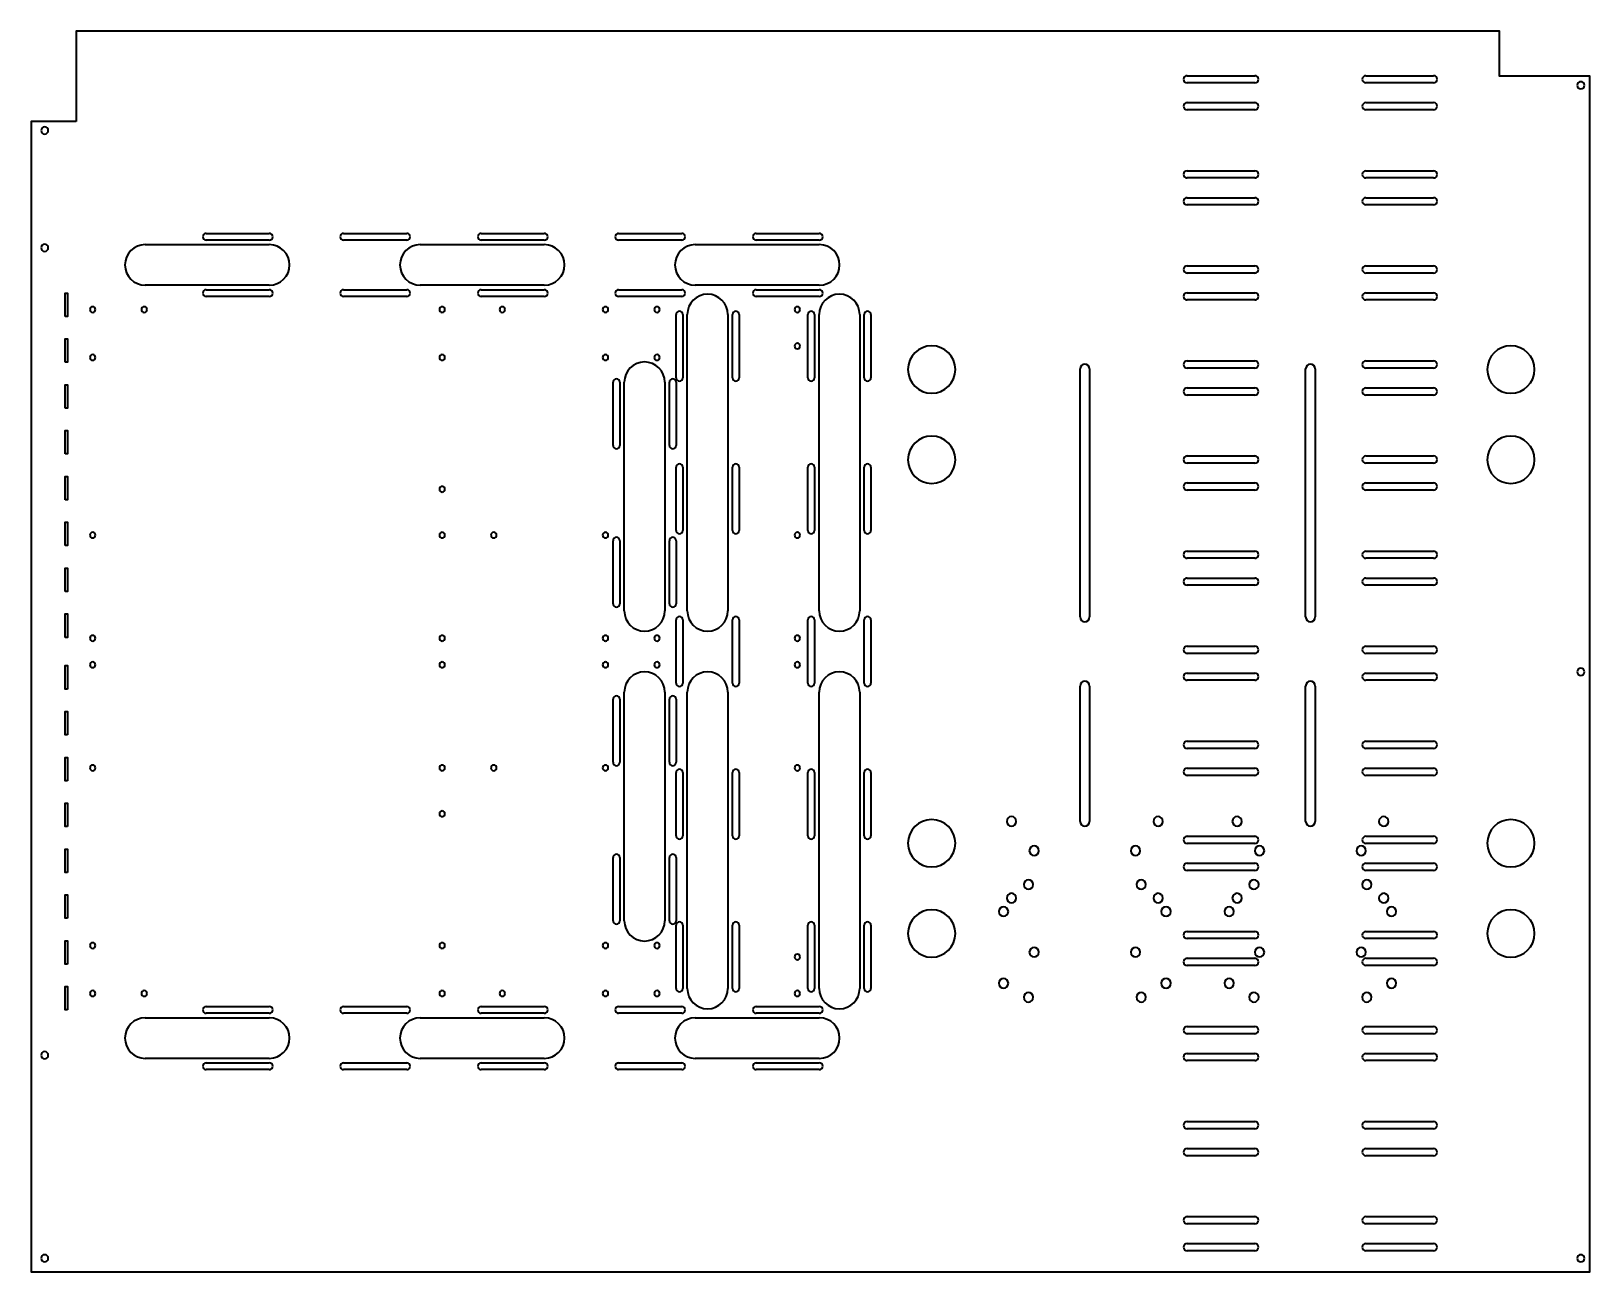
# Model space of a CAD drawing. Extents: x 0 to 691, y 0 to 550.
import ezdxf

# ---------------------------------------------------------------- set-up
doc = ezdxf.new("R2010")
doc.units = 0
doc.layers.add('s005-#def-solid-edge', color=7, linetype='CONTINUOUS')

msp = doc.modelspace()

# ---------------------------------------------------------------- linework, layer by layer
at = {"layer": 's005-#def-solid-edge', "color": 7, "linetype": 'CONTINUOUS', "lineweight": 40, "true_color": 0x000000}
for p, q in [((512.49, 530.27), (542.49, 530.27)), ((542.49, 527.07), (512.49, 527.07)), ((591.74, 530.27), (621.74, 530.27)), ((621.74, 527.07), (591.74, 527.07)), ((512.49, 518.33), (542.49, 518.33)), ((591.74, 518.33), (621.74, 518.33)), ((542.49, 515.13), (512.49, 515.13)), ((621.74, 515.13), (591.74, 515.13)), ((512.49, 488.12), (542.49, 488.12)), ((542.49, 484.92), (512.49, 484.92)), ((591.74, 488.12), (621.74, 488.12)), ((621.74, 484.92), (591.74, 484.92)), ((512.49, 476.18), (542.49, 476.18)), ((542.49, 472.98), (512.49, 472.98)), ((591.74, 476.18), (621.74, 476.18)), ((621.74, 472.98), (591.74, 472.98)), ((77.57, 460.37), (105.57, 460.37)), ((105.57, 457.37), (77.57, 457.37)), ((138.53, 460.37), (166.53, 460.37)), ((166.53, 457.37), (138.53, 457.37)), ((199.49, 460.37), (227.49, 460.37)), ((227.49, 457.37), (199.49, 457.37)), ((260.45, 460.37), (288.45, 460.37)), ((288.45, 457.37), (260.45, 457.37)), ((321.41, 460.37), (349.41, 460.37)), ((349.41, 457.37), (321.41, 457.37)), ((50.57, 455.37), (105.57, 455.37)), ((172.49, 455.37), (227.49, 455.37)), ((294.41, 455.37), (349.41, 455.37)), ((512.49, 445.97), (542.49, 445.97)), ((542.49, 442.77), (512.49, 442.77)), ((591.74, 445.97), (621.74, 445.97)), ((621.74, 442.77), (591.74, 442.77)), ((105.57, 437.37), (50.57, 437.37)), ((77.57, 435.38), (105.57, 435.38)), ((138.53, 435.38), (166.53, 435.38)), ((227.49, 437.37), (172.49, 437.37)), ((199.49, 435.38), (227.49, 435.38)), ((260.45, 435.38), (288.45, 435.38)), ((349.41, 437.37), (294.41, 437.37)), ((321.41, 435.38), (349.41, 435.38)), ((105.57, 432.38), (77.57, 432.38)), ((166.53, 432.38), (138.53, 432.38)), ((227.49, 432.38), (199.49, 432.38)), ((288.45, 432.38), (260.45, 432.38)), ((349.41, 432.38), (321.41, 432.38)), ((512.49, 434.03), (542.49, 434.03)), ((542.49, 430.83), (512.49, 430.83)), ((591.74, 434.03), (621.74, 434.03)), ((621.74, 430.83), (591.74, 430.83)), ((285.89, 396.38), (285.89, 424.38)), ((288.89, 424.38), (288.89, 396.38)), ((290.88, 293), (290.88, 424.38)), ((308.88, 424.38), (308.88, 293)), ((310.88, 396.38), (310.88, 424.38)), ((313.88, 424.38), (313.88, 396.38)), ((344.31, 396.38), (344.31, 424.38)), ((347.31, 424.38), (347.31, 396.38)), ((349.3, 293), (349.3, 424.38)), ((367.3, 424.38), (367.3, 293)), ((369.3, 396.38), (369.3, 424.38)), ((372.3, 424.38), (372.3, 396.38)), ((512.49, 403.82), (542.49, 403.82)), ((591.74, 403.82), (621.74, 403.82)), ((257.95, 366.35), (257.95, 394.35)), ((260.95, 394.35), (260.95, 366.35)), ((262.94, 293), (262.94, 394.35)), ((280.94, 394.35), (280.94, 293)), ((282.94, 366.35), (282.94, 394.35)), ((285.94, 394.35), (285.94, 366.35)), ((465.01, 290.3), (465.01, 400.3)), ((469.21, 400.3), (469.21, 290.3)), ((542.49, 400.62), (512.49, 400.62)), ((565.01, 290.3), (565.01, 400.3)), ((569.21, 400.3), (569.21, 290.3)), ((621.74, 400.62), (591.74, 400.62)), ((512.49, 391.88), (542.49, 391.88)), ((542.49, 388.68), (512.49, 388.68)), ((591.74, 391.88), (621.74, 391.88)), ((621.74, 388.68), (591.74, 388.68)), ((512.49, 361.67), (542.49, 361.67)), ((591.74, 361.67), (621.74, 361.67)), ((285.89, 328.69), (285.89, 356.69)), ((288.89, 356.69), (288.89, 328.69)), ((310.88, 328.69), (310.88, 356.69)), ((313.88, 356.69), (313.88, 328.69)), ((344.31, 328.69), (344.31, 356.69)), ((347.31, 356.69), (347.31, 328.69)), ((369.3, 328.69), (369.3, 356.69)), ((372.3, 356.69), (372.3, 328.69)), ((542.49, 358.47), (512.49, 358.47)), ((621.74, 358.47), (591.74, 358.47)), ((512.49, 349.73), (542.49, 349.73)), ((542.49, 346.53), (512.49, 346.53)), ((591.74, 349.73), (621.74, 349.73)), ((621.74, 346.53), (591.74, 346.53)), ((257.95, 296.12), (257.95, 324.12)), ((260.95, 324.12), (260.95, 296.12)), ((282.94, 296.12), (282.94, 324.12)), ((285.94, 324.12), (285.94, 296.12)), ((512.49, 319.52), (542.49, 319.52)), ((591.74, 319.52), (621.74, 319.52)), ((542.49, 316.32), (512.49, 316.32)), ((621.74, 316.32), (591.74, 316.32)), ((512.49, 307.58), (542.49, 307.58)), ((542.49, 304.38), (512.49, 304.38)), ((591.74, 307.58), (621.74, 307.58)), ((621.74, 304.38), (591.74, 304.38)), ((285.89, 261), (285.89, 289)), ((288.89, 289), (288.89, 261)), ((310.88, 261), (310.88, 289)), ((313.88, 289), (313.88, 261)), ((344.31, 261), (344.31, 289)), ((347.31, 289), (347.31, 261)), ((369.3, 261), (369.3, 289)), ((372.3, 289), (372.3, 261)), ((512.49, 277.37), (542.49, 277.37)), ((591.74, 277.37), (621.74, 277.37)), ((542.49, 274.17), (512.49, 274.17)), ((621.74, 274.17), (591.74, 274.17)), ((512.49, 265.43), (542.49, 265.43)), ((591.74, 265.43), (621.74, 265.43)), ((262.94, 155.65), (262.94, 257)), ((280.94, 257), (280.94, 155.65)), ((290.88, 125.62), (290.88, 257)), ((308.88, 257), (308.88, 125.62)), ((349.3, 125.62), (349.3, 257)), ((367.3, 257), (367.3, 125.62)), ((465.01, 199.7), (465.01, 259.7)), ((469.21, 259.7), (469.21, 199.7)), ((542.49, 262.23), (512.49, 262.23)), ((565.01, 199.7), (565.01, 259.7)), ((569.21, 259.7), (569.21, 199.7)), ((621.74, 262.23), (591.74, 262.23)), ((257.95, 225.88), (257.95, 253.88)), ((260.95, 253.88), (260.95, 225.88)), ((282.94, 225.88), (282.94, 253.88)), ((285.94, 253.88), (285.94, 225.88)), ((512.49, 235.22), (542.49, 235.22)), ((591.74, 235.22), (621.74, 235.22)), ((542.49, 232.02), (512.49, 232.02)), ((621.74, 232.02), (591.74, 232.02)), ((285.89, 193.31), (285.89, 221.31)), ((288.89, 221.31), (288.89, 193.31)), ((310.88, 193.31), (310.88, 221.31)), ((313.88, 221.31), (313.88, 193.31)), ((344.31, 193.31), (344.31, 221.31)), ((347.31, 221.31), (347.31, 193.31)), ((369.3, 193.31), (369.3, 221.31)), ((372.3, 221.31), (372.3, 193.31)), ((512.49, 223.28), (542.49, 223.28)), ((591.74, 223.28), (621.74, 223.28)), ((542.49, 220.08), (512.49, 220.08)), ((621.74, 220.08), (591.74, 220.08)), ((512.49, 193.07), (542.49, 193.07)), ((542.49, 189.87), (512.49, 189.87)), ((591.74, 193.07), (621.74, 193.07)), ((621.74, 189.87), (591.74, 189.87)), ((257.95, 155.65), (257.95, 183.65)), ((260.95, 183.65), (260.95, 155.65)), ((282.94, 155.65), (282.94, 183.65)), ((285.94, 183.65), (285.94, 155.65)), ((512.49, 181.13), (542.49, 181.13)), ((591.74, 181.13), (621.74, 181.13)), ((542.49, 177.93), (512.49, 177.93)), ((621.74, 177.93), (591.74, 177.93)), ((285.89, 125.62), (285.89, 153.62)), ((288.89, 153.62), (288.89, 125.62)), ((310.88, 125.62), (310.88, 153.62)), ((313.88, 153.62), (313.88, 125.62)), ((344.31, 125.62), (344.31, 153.62)), ((347.31, 153.62), (347.31, 125.62)), ((369.3, 125.62), (369.3, 153.62)), ((372.3, 153.62), (372.3, 125.62)), ((512.49, 150.92), (542.49, 150.92)), ((542.49, 147.72), (512.49, 147.72)), ((591.74, 150.92), (621.74, 150.92)), ((621.74, 147.72), (591.74, 147.72)), ((512.49, 138.98), (542.49, 138.98)), ((591.74, 138.98), (621.74, 138.98)), ((542.49, 135.78), (512.49, 135.78)), ((621.74, 135.78), (591.74, 135.78)), ((77.57, 117.62), (105.57, 117.62)), ((138.53, 117.62), (166.53, 117.62)), ((199.49, 117.62), (227.49, 117.62)), ((260.45, 117.62), (288.45, 117.62)), ((321.41, 117.62), (349.41, 117.62)), ((50.57, 112.63), (105.57, 112.63)), ((105.57, 114.62), (77.57, 114.62)), ((166.53, 114.62), (138.53, 114.62)), ((172.49, 112.63), (227.49, 112.63)), ((227.49, 114.62), (199.49, 114.62)), ((288.45, 114.62), (260.45, 114.62)), ((294.41, 112.63), (349.41, 112.63)), ((349.41, 114.62), (321.41, 114.62)), ((512.49, 108.77), (542.49, 108.77)), ((542.49, 105.57), (512.49, 105.57)), ((591.74, 108.77), (621.74, 108.77)), ((621.74, 105.57), (591.74, 105.57)), ((512.49, 96.83), (542.49, 96.83)), ((591.74, 96.83), (621.74, 96.83)), ((105.57, 94.63), (50.57, 94.63)), ((77.57, 92.63), (105.57, 92.63)), ((138.53, 92.63), (166.53, 92.63)), ((227.49, 94.63), (172.49, 94.63)), ((199.49, 92.63), (227.49, 92.63)), ((260.45, 92.63), (288.45, 92.63)), ((349.41, 94.63), (294.41, 94.63)), ((321.41, 92.63), (349.41, 92.63)), ((542.49, 93.63), (512.49, 93.63)), ((621.74, 93.63), (591.74, 93.63)), ((105.57, 89.63), (77.57, 89.63)), ((166.53, 89.63), (138.53, 89.63)), ((227.49, 89.63), (199.49, 89.63)), ((288.45, 89.63), (260.45, 89.63)), ((349.41, 89.63), (321.41, 89.63)), ((512.49, 66.62), (542.49, 66.62)), ((542.49, 63.42), (512.49, 63.42)), ((591.74, 66.62), (621.74, 66.62)), ((621.74, 63.42), (591.74, 63.42)), ((512.49, 54.68), (542.49, 54.68)), ((542.49, 51.48), (512.49, 51.48)), ((591.74, 54.68), (621.74, 54.68)), ((621.74, 51.48), (591.74, 51.48)), ((512.49, 24.47), (542.49, 24.47)), ((542.49, 21.27), (512.49, 21.27)), ((591.74, 24.47), (621.74, 24.47)), ((621.74, 21.27), (591.74, 21.27)), ((512.49, 12.53), (542.49, 12.53)), ((542.49, 9.33), (512.49, 9.33)), ((591.74, 12.53), (621.74, 12.53)), ((621.74, 9.33), (591.74, 9.33))]:
    msp.add_line(p, q, dxfattribs=at)
for points in [[(20, 510), (0, 510), (0, 0), (691, 0), (691, 530), (651, 530), (651, 550), (20, 550), (20, 510)], [(15.05, 423.52), (15.05, 433.9), (16.12, 433.9), (16.12, 423.52), (15.05, 423.52)], [(15.05, 403.2), (15.05, 413.58), (16.12, 413.58), (16.12, 403.2), (15.05, 403.2)], [(15.05, 382.88), (15.05, 393.26), (16.12, 393.26), (16.12, 382.88), (15.05, 382.88)], [(15.05, 362.56), (15.05, 372.94), (16.12, 372.94), (16.12, 362.56), (15.05, 362.56)], [(15.05, 342.24), (15.05, 352.62), (16.12, 352.62), (16.12, 342.24), (15.05, 342.24)], [(15.05, 321.92), (15.05, 332.3), (16.12, 332.3), (16.12, 321.92), (15.05, 321.92)], [(15.05, 301.6), (15.05, 311.98), (16.12, 311.98), (16.12, 301.6), (15.05, 301.6)], [(15.05, 281.28), (15.05, 291.66), (16.12, 291.66), (16.12, 281.28), (15.05, 281.28)], [(16.12, 258.34), (15.05, 258.34), (15.05, 268.72), (16.12, 268.72), (16.12, 258.34)], [(16.12, 238.02), (15.05, 238.02), (15.05, 248.4), (16.12, 248.4), (16.12, 238.02)], [(16.12, 217.7), (15.05, 217.7), (15.05, 228.08), (16.12, 228.08), (16.12, 217.7)], [(16.12, 197.38), (15.05, 197.38), (15.05, 207.76), (16.12, 207.76), (16.12, 197.38)], [(16.12, 177.06), (15.05, 177.06), (15.05, 187.44), (16.12, 187.44), (16.12, 177.06)], [(16.12, 156.74), (15.05, 156.74), (15.05, 167.12), (16.12, 167.12), (16.12, 156.74)], [(16.12, 136.42), (15.05, 136.42), (15.05, 146.8), (16.12, 146.8), (16.12, 136.42)], [(16.12, 116.1), (15.05, 116.1), (15.05, 126.48), (16.12, 126.48), (16.12, 116.1)]]:
    msp.add_lwpolyline(points, dxfattribs=at)
for centre, radius, start, end in [((512.49, 528.67), 1.6, 90, 180), ((512.49, 528.67), 1.6, -180, -90), ((542.49, 528.67), 1.6, 0, 90), ((542.49, 528.67), 1.6, -90, 0), ((591.74, 528.67), 1.6, 90, 180), ((591.74, 528.67), 1.6, -180, -90), ((621.74, 528.67), 1.6, 0, 90), ((621.74, 528.67), 1.6, -90, 0), ((687, 526), 1.6, 90, 180), ((687, 526), 1.6, 180, -90), ((687, 526), 1.6, 0, 90), ((687, 526), 1.6, -90, 0), ((512.49, 516.73), 1.6, 90, 180), ((542.49, 516.73), 1.6, 0, 90), ((591.74, 516.73), 1.6, 90, 180), ((621.74, 516.73), 1.6, 0, 90), ((512.49, 516.73), 1.6, -180, -90), ((542.49, 516.73), 1.6, -90, 0), ((591.74, 516.73), 1.6, -180, -90), ((621.74, 516.73), 1.6, -90, 0), ((6, 506), 1.6, 90, 180), ((6, 506), 1.6, 180, -90), ((6, 506), 1.6, 0, 90), ((6, 506), 1.6, -90, 0), ((512.49, 486.52), 1.6, 90, -180), ((512.49, 486.52), 1.6, -180, -90), ((542.49, 486.52), 1.6, 0, 90), ((542.49, 486.52), 1.6, -90, 0), ((591.74, 486.52), 1.6, 90, -180), ((591.74, 486.52), 1.6, -180, -90), ((621.74, 486.52), 1.6, 0, 90), ((621.74, 486.52), 1.6, -90, 0), ((512.49, 474.58), 1.6, 90, -180), ((512.49, 474.58), 1.6, -180, -90), ((542.49, 474.58), 1.6, 0, 90), ((542.49, 474.58), 1.6, -90, 0), ((591.74, 474.58), 1.6, 90, 180), ((591.74, 474.58), 1.6, -180, -90), ((621.74, 474.58), 1.6, 0, 90), ((621.74, 474.58), 1.6, -90, 0), ((77.57, 458.87), 1.5, 90, 180), ((77.57, 458.87), 1.5, 180, -90), ((105.57, 458.87), 1.5, 0, 90), ((105.57, 458.87), 1.5, -90, 0), ((138.53, 458.87), 1.5, 90, 180), ((138.53, 458.87), 1.5, 180, -90), ((166.53, 458.87), 1.5, 0, 90), ((166.53, 458.87), 1.5, -90, 0), ((199.49, 458.87), 1.5, 90, 180), ((199.49, 458.87), 1.5, 180, -90), ((227.49, 458.87), 1.5, 0, 90), ((227.49, 458.87), 1.5, -90, 0), ((260.45, 458.87), 1.5, 90, 180), ((260.45, 458.87), 1.5, 180, -90), ((288.45, 458.87), 1.5, 0, 90), ((288.45, 458.87), 1.5, -90, 0), ((321.41, 458.87), 1.5, 90, 180), ((321.41, 458.87), 1.5, 180, -90), ((349.41, 458.87), 1.5, 0, 90), ((349.41, 458.87), 1.5, -90, 0), ((6, 454), 1.6, 90, 180), ((6, 454), 1.6, 180, -90), ((6, 454), 1.6, 0, 90), ((6, 454), 1.6, -90, 0), ((50.57, 446.37), 9, 90, 180), ((105.57, 446.37), 9, 0, 90), ((172.49, 446.37), 9, 90, 180), ((227.49, 446.37), 9, 0, 90), ((294.41, 446.37), 9, 90, 180), ((349.41, 446.37), 9, 0, 90), ((50.57, 446.37), 9, 180, -90), ((105.57, 446.37), 9, -90, 0), ((172.49, 446.37), 9, 180, -90), ((227.49, 446.37), 9, -90, 0), ((294.41, 446.37), 9, 180, -90), ((349.41, 446.37), 9, -90, 0), ((512.49, 444.37), 1.6, 90, 180), ((512.49, 444.37), 1.6, -180, -90), ((542.49, 444.37), 1.6, 0, 90), ((542.49, 444.37), 1.6, -90, 0), ((591.74, 444.37), 1.6, 90, 180), ((591.74, 444.37), 1.6, -180, -90), ((621.74, 444.37), 1.6, 0, 90), ((621.74, 444.37), 1.6, -90, 0), ((77.57, 433.88), 1.5, 90, 180), ((105.57, 433.88), 1.5, 0, 90), ((138.53, 433.88), 1.5, 90, 180), ((166.53, 433.88), 1.5, 0, 90), ((199.49, 433.88), 1.5, 90, 180), ((227.49, 433.88), 1.5, 0, 90), ((260.45, 433.88), 1.5, 90, 180), ((288.45, 433.88), 1.5, 0, 90), ((321.41, 433.88), 1.5, 90, 180), ((349.41, 433.88), 1.5, 0, 90), ((77.57, 433.88), 1.5, 180, -90), ((105.57, 433.88), 1.5, -90, 0), ((138.53, 433.88), 1.5, 180, -90), ((166.53, 433.88), 1.5, -90, 0), ((199.49, 433.88), 1.5, 180, -90), ((227.49, 433.88), 1.5, -90, 0), ((260.45, 433.88), 1.5, 180, -90), ((288.45, 433.88), 1.5, -90, 0), ((299.88, 424.38), 9, 90, 180), ((299.88, 424.38), 9, 0, 90), ((321.41, 433.88), 1.5, -180, -90), ((358.3, 424.38), 9, 90, 180), ((349.41, 433.88), 1.5, -90, 0), ((358.3, 424.38), 9, 0, 90), ((512.49, 432.43), 1.6, 90, -180), ((512.49, 432.43), 1.6, -180, -90), ((542.49, 432.43), 1.6, 0, 90), ((542.49, 432.43), 1.6, -90, 0), ((591.74, 432.43), 1.6, 90, 180), ((591.74, 432.43), 1.6, -180, -90), ((621.74, 432.43), 1.6, 0, 90), ((621.74, 432.43), 1.6, -90, 0), ((27.27, 426.59), 1.25, 90, 180), ((27.27, 426.59), 1.25, -180, -90), ((27.27, 426.59), 1.25, 0, 90), ((27.27, 426.59), 1.25, -90, 0), ((50.13, 426.59), 1.25, 90, 180), ((50.13, 426.59), 1.25, -180, -90), ((50.13, 426.59), 1.25, 0, 90), ((50.13, 426.59), 1.25, -90, 0), ((182.21, 426.59), 1.25, 90, 180), ((182.21, 426.59), 1.25, -180, -90), ((182.21, 426.59), 1.25, 0, 90), ((182.21, 426.59), 1.25, -90, 0), ((208.88, 426.59), 1.25, 90, 180), ((208.88, 426.59), 1.25, -180, -90), ((208.88, 426.59), 1.25, 0, 90), ((208.88, 426.59), 1.25, -90, 0), ((254.6, 426.59), 1.25, 90, 180), ((254.6, 426.59), 1.25, -180, -90), ((254.6, 426.59), 1.25, 0, 90), ((254.6, 426.59), 1.25, -90, 0), ((277.46, 426.59), 1.25, 90, 180), ((277.46, 426.59), 1.25, -180, -90), ((277.46, 426.59), 1.25, 0, 90), ((277.46, 426.59), 1.25, -90, 0), ((287.39, 424.38), 1.5, 90, 180), ((287.39, 424.38), 1.5, 0, 90), ((312.38, 424.38), 1.5, 90, 180), ((312.38, 424.38), 1.5, 0, 90), ((339.69, 426.59), 1.25, 90, 180), ((339.69, 426.59), 1.25, -180, -90), ((339.69, 426.59), 1.25, 0, 90), ((339.69, 426.59), 1.25, -90, 0), ((345.81, 424.38), 1.5, 90, 180), ((345.81, 424.38), 1.5, 0, 90), ((370.8, 424.38), 1.5, 90, 180), ((370.8, 424.38), 1.5, 0, 90), ((339.69, 410.43), 1.25, 90, 180), ((339.69, 410.43), 1.25, -180, -90), ((339.69, 410.43), 1.25, 0, 90), ((339.69, 410.43), 1.25, -90, 0), ((399.21, 400), 10.5, 90, 180), ((399.21, 400), 10.5, 0, 90), ((656, 400), 10.5, 90, 180), ((656, 400), 10.5, 0, 90), ((27.27, 405.35), 1.25, 90, 180), ((27.27, 405.35), 1.25, 180, -90), ((27.27, 405.35), 1.25, 0, 90), ((27.27, 405.35), 1.25, -90, 0), ((182.21, 405.35), 1.25, 90, 180), ((182.21, 405.35), 1.25, 180, -90), ((182.21, 405.35), 1.25, 0, 90), ((182.21, 405.35), 1.25, -90, 0), ((254.6, 405.35), 1.25, 90, 180), ((254.6, 405.35), 1.25, 180, -90), ((254.6, 405.35), 1.25, 0, 90), ((254.6, 405.35), 1.25, -90, 0), ((271.94, 394.35), 9, 90, 180), ((271.94, 394.35), 9, 0, 90), ((277.46, 405.35), 1.25, 90, 180), ((277.46, 405.35), 1.25, 180, -90), ((277.46, 405.35), 1.25, 0, 90), ((277.46, 405.35), 1.25, -90, 0), ((467.11, 400.3), 2.1, 90, 180), ((467.11, 400.3), 2.1, 0, 90), ((512.49, 402.22), 1.6, 90, -180), ((512.49, 402.22), 1.6, -180, -90), ((542.49, 402.22), 1.6, 0, 90), ((542.49, 402.22), 1.6, -90, 0), ((567.11, 400.3), 2.1, 90, 180), ((567.11, 400.3), 2.1, 0, 90), ((591.74, 402.22), 1.6, 90, 180), ((591.74, 402.22), 1.6, -180, -90), ((621.74, 402.22), 1.6, 0, 90), ((621.74, 402.22), 1.6, -90, 0), ((259.45, 394.35), 1.5, 90, 180), ((259.45, 394.35), 1.5, 0, 90), ((284.44, 394.35), 1.5, 90, 180), ((284.44, 394.35), 1.5, 0, 90), ((287.39, 396.38), 1.5, -180, -90), ((287.39, 396.38), 1.5, -90, 0), ((312.38, 396.38), 1.5, 180, -90), ((312.38, 396.38), 1.5, -90, 0), ((345.81, 396.38), 1.5, 180, -90), ((345.81, 396.38), 1.5, -90, 0), ((370.8, 396.38), 1.5, 180, -90), ((370.8, 396.38), 1.5, -90, 0), ((399.21, 400), 10.5, -180, -90), ((399.21, 400), 10.5, -90, 0), ((656, 400), 10.5, 180, -90), ((656, 400), 10.5, -90, 0), ((512.49, 390.28), 1.6, 90, -180), ((512.49, 390.28), 1.6, -180, -90), ((542.49, 390.28), 1.6, 0, 90), ((542.49, 390.28), 1.6, -90, 0), ((591.74, 390.28), 1.6, 90, 180), ((591.74, 390.28), 1.6, -180, -90), ((621.74, 390.28), 1.6, 0, 90), ((621.74, 390.28), 1.6, -90, 0), ((259.45, 366.35), 1.5, 180, -90), ((259.45, 366.35), 1.5, -90, 0), ((284.44, 366.35), 1.5, 180, -90), ((284.44, 366.35), 1.5, -90, 0), ((399.21, 360), 10.5, 90, 180), ((399.21, 360), 10.5, 0, 90), ((656, 360), 10.5, 90, 180), ((656, 360), 10.5, 0, 90), ((399.21, 360), 10.5, 180, -90), ((399.21, 360), 10.5, -90, 0), ((512.49, 360.07), 1.6, 90, -180), ((512.49, 360.07), 1.6, -180, -90), ((542.49, 360.07), 1.6, 0, 90), ((542.49, 360.07), 1.6, -90, 0), ((591.74, 360.07), 1.6, 90, 180), ((591.74, 360.07), 1.6, -180, -90), ((621.74, 360.07), 1.6, 0, 90), ((621.74, 360.07), 1.6, -90, 0), ((656, 360), 10.5, 180, -90), ((656, 360), 10.5, -90, 0), ((287.39, 356.69), 1.5, 90, 180), ((287.39, 356.69), 1.5, 0, 90), ((312.38, 356.69), 1.5, 90, 180), ((312.38, 356.69), 1.5, 0, 90), ((345.81, 356.69), 1.5, 90, 180), ((345.81, 356.69), 1.5, 0, 90), ((370.8, 356.69), 1.5, 90, 180), ((370.8, 356.69), 1.5, 0, 90), ((182.21, 346.93), 1.25, 90, 180), ((182.21, 346.93), 1.25, 180, -90), ((182.21, 346.93), 1.25, 0, 90), ((182.21, 346.93), 1.25, -90, 0), ((512.49, 348.13), 1.6, 90, 180), ((512.49, 348.13), 1.6, -180, -90), ((542.49, 348.13), 1.6, 0, 90), ((542.49, 348.13), 1.6, -90, 0), ((591.74, 348.13), 1.6, 90, 180), ((591.74, 348.13), 1.6, -180, -90), ((621.74, 348.13), 1.6, 0, 90), ((621.74, 348.13), 1.6, -90, 0), ((27.27, 326.61), 1.25, 90, 180), ((27.27, 326.61), 1.25, 180, -90), ((27.27, 326.61), 1.25, 0, 90), ((27.27, 326.61), 1.25, -90, 0), ((182.21, 326.61), 1.25, 90, 180), ((182.21, 326.61), 1.25, 180, -90), ((182.21, 326.61), 1.25, 0, 90), ((182.21, 326.61), 1.25, -90, 0), ((205.07, 326.61), 1.25, 90, 180), ((205.07, 326.61), 1.25, 180, -90), ((205.07, 326.61), 1.25, 0, 90), ((205.07, 326.61), 1.25, -90, 0), ((254.6, 326.61), 1.25, 90, 180), ((254.6, 326.61), 1.25, 180, -90), ((254.6, 326.61), 1.25, 0, 90), ((254.6, 326.61), 1.25, -90, 0), ((259.45, 324.12), 1.5, 90, 180), ((259.45, 324.12), 1.5, 0, 90), ((284.44, 324.12), 1.5, 90, 180), ((284.44, 324.12), 1.5, 0, 90), ((287.39, 328.69), 1.5, -180, -90), ((287.39, 328.69), 1.5, -90, 0), ((312.38, 328.69), 1.5, 180, -90), ((312.38, 328.69), 1.5, -90, 0), ((339.69, 326.61), 1.25, 90, 180), ((339.69, 326.61), 1.25, -180, -90), ((339.69, 326.61), 1.25, 0, 90), ((339.69, 326.61), 1.25, -90, 0), ((345.81, 328.69), 1.5, 180, -90), ((345.81, 328.69), 1.5, -90, 0), ((370.8, 328.69), 1.5, 180, -90), ((370.8, 328.69), 1.5, -90, 0), ((512.49, 317.92), 1.6, 90, 180), ((512.49, 317.92), 1.6, -180, -90), ((542.49, 317.92), 1.6, 0, 90), ((542.49, 317.92), 1.6, -90, 0), ((591.74, 317.92), 1.6, 90, 180), ((591.74, 317.92), 1.6, -180, -90), ((621.74, 317.92), 1.6, 0, 90), ((621.74, 317.92), 1.6, -90, 0), ((512.49, 305.98), 1.6, 90, 180), ((512.49, 305.98), 1.6, -180, -90), ((542.49, 305.98), 1.6, 0, 90), ((542.49, 305.98), 1.6, -90, 0), ((591.74, 305.98), 1.6, 90, -180), ((591.74, 305.98), 1.6, -180, -90), ((621.74, 305.98), 1.6, 0, 90), ((621.74, 305.98), 1.6, -90, 0), ((259.45, 296.12), 1.5, 180, -90), ((259.45, 296.12), 1.5, -90, 0), ((271.94, 293), 9, 180, -90), ((271.94, 293), 9, -90, 0), ((284.44, 296.12), 1.5, 180, -90), ((284.44, 296.12), 1.5, -90, 0), ((287.39, 289), 1.5, 90, 180), ((287.39, 289), 1.5, 0, 90), ((299.88, 293), 9, -180, -90), ((299.88, 293), 9, -90, 0), ((312.38, 289), 1.5, 90, 180), ((312.38, 289), 1.5, 0, 90), ((345.81, 289), 1.5, 90, 180), ((345.81, 289), 1.5, 0, 90), ((358.3, 293), 9, 180, -90), ((358.3, 293), 9, -90, 0), ((370.8, 289), 1.5, 90, 180), ((370.8, 289), 1.5, 0, 90), ((467.11, 290.3), 2.1, 180, -90), ((467.11, 290.3), 2.1, -90, 0), ((567.11, 290.3), 2.1, -180, -90), ((567.11, 290.3), 2.1, -90, 0), ((27.27, 280.89), 1.25, 90, 180), ((27.27, 280.89), 1.25, 180, -90), ((27.27, 280.89), 1.25, 0, 90), ((27.27, 280.89), 1.25, -90, 0), ((182.21, 280.89), 1.25, 90, 180), ((182.21, 280.89), 1.25, 180, -90), ((182.21, 280.89), 1.25, 0, 90), ((182.21, 280.89), 1.25, -90, 0), ((254.6, 280.89), 1.25, 90, 180), ((254.6, 280.89), 1.25, 180, -90), ((254.6, 280.89), 1.25, 0, 90), ((254.6, 280.89), 1.25, -90, 0), ((277.46, 280.89), 1.25, 90, 180), ((277.46, 280.89), 1.25, 180, -90), ((277.46, 280.89), 1.25, 0, 90), ((277.46, 280.89), 1.25, -90, 0), ((339.69, 280.89), 1.25, 90, 180), ((339.69, 280.89), 1.25, -180, -90), ((339.69, 280.89), 1.25, 0, 90), ((339.69, 280.89), 1.25, -90, 0), ((512.49, 275.77), 1.6, 90, 180), ((542.49, 275.77), 1.6, 0, 90), ((591.74, 275.77), 1.6, 90, -180), ((621.74, 275.77), 1.6, 0, 90), ((27.27, 269.11), 1.25, 90, 180), ((27.27, 269.11), 1.25, 0, 90), ((182.21, 269.11), 1.25, 90, 180), ((182.21, 269.11), 1.25, 0, 90), ((254.6, 269.11), 1.25, 90, 180), ((254.6, 269.11), 1.25, 0, 90), ((277.46, 269.11), 1.25, 90, 180), ((277.46, 269.11), 1.25, 0, 90), ((339.69, 269.11), 1.25, 90, 180), ((339.69, 269.11), 1.25, 0, 90), ((512.49, 275.77), 1.6, -180, -90), ((542.49, 275.77), 1.6, -90, 0), ((591.74, 275.77), 1.6, -180, -90), ((621.74, 275.77), 1.6, -90, 0), ((27.27, 269.11), 1.25, -180, -90), ((27.27, 269.11), 1.25, -90, 0), ((182.21, 269.11), 1.25, -180, -90), ((182.21, 269.11), 1.25, -90, 0), ((254.6, 269.11), 1.25, -180, -90), ((254.6, 269.11), 1.25, -90, 0), ((271.94, 257), 9, 90, 180), ((271.94, 257), 9, 0, 90), ((277.46, 269.11), 1.25, -180, -90), ((277.46, 269.11), 1.25, -90, 0), ((299.88, 257), 9, 90, 180), ((299.88, 257), 9, 0, 90), ((339.69, 269.11), 1.25, -180, -90), ((339.69, 269.11), 1.25, -90, 0), ((358.3, 257), 9, 90, 180), ((358.3, 257), 9, 0, 90), ((512.49, 263.83), 1.6, 90, 180), ((512.49, 263.83), 1.6, -180, -90), ((542.49, 263.83), 1.6, 0, 90), ((542.49, 263.83), 1.6, -90, 0), ((591.74, 263.83), 1.6, 90, -180), ((591.74, 263.83), 1.6, -180, -90), ((621.74, 263.83), 1.6, 0, 90), ((621.74, 263.83), 1.6, -90, 0), ((687, 266), 1.6, 90, 180), ((687, 266), 1.6, 180, -90), ((687, 266), 1.6, 0, 90), ((687, 266), 1.6, -90, 0), ((287.39, 261), 1.5, -180, -90), ((287.39, 261), 1.5, -90, 0), ((312.38, 261), 1.5, 180, -90), ((312.38, 261), 1.5, -90, 0), ((345.81, 261), 1.5, 180, -90), ((345.81, 261), 1.5, -90, 0), ((370.8, 261), 1.5, 180, -90), ((370.8, 261), 1.5, -90, 0), ((467.11, 259.7), 2.1, 90, 180), ((467.11, 259.7), 2.1, 0, 90), ((567.11, 259.7), 2.1, 90, 180), ((567.11, 259.7), 2.1, 0, 90), ((259.45, 253.88), 1.5, 90, 180), ((259.45, 253.88), 1.5, 0, 90), ((284.44, 253.88), 1.5, 90, 180), ((284.44, 253.88), 1.5, 0, 90), ((512.49, 233.62), 1.6, 90, 180), ((542.49, 233.62), 1.6, 0, 90), ((591.74, 233.62), 1.6, 90, -180), ((621.74, 233.62), 1.6, 0, 90), ((512.49, 233.62), 1.6, -180, -90), ((542.49, 233.62), 1.6, -90, 0), ((591.74, 233.62), 1.6, -180, -90), ((621.74, 233.62), 1.6, -90, 0), ((27.27, 223.39), 1.25, 90, 180), ((27.27, 223.39), 1.25, -180, -90), ((27.27, 223.39), 1.25, 0, 90), ((27.27, 223.39), 1.25, -90, 0), ((182.21, 223.39), 1.25, 90, 180), ((182.21, 223.39), 1.25, -180, -90), ((182.21, 223.39), 1.25, 0, 90), ((182.21, 223.39), 1.25, -90, 0), ((205.07, 223.39), 1.25, 90, 180), ((205.07, 223.39), 1.25, -180, -90), ((205.07, 223.39), 1.25, 0, 90), ((205.07, 223.39), 1.25, -90, 0), ((254.6, 223.39), 1.25, 90, -180), ((254.6, 223.39), 1.25, -180, -90), ((254.6, 223.39), 1.25, 0, 90), ((254.6, 223.39), 1.25, -90, 0), ((259.45, 225.88), 1.5, 180, -90), ((259.45, 225.88), 1.5, -90, 0), ((284.44, 225.88), 1.5, 180, -90), ((284.44, 225.88), 1.5, -90, 0), ((287.39, 221.31), 1.5, 90, 180), ((287.39, 221.31), 1.5, 0, 90), ((312.38, 221.31), 1.5, 90, 180), ((312.38, 221.31), 1.5, 0, 90), ((339.69, 223.39), 1.25, 90, 180), ((339.69, 223.39), 1.25, -180, -90), ((339.69, 223.39), 1.25, 0, 90), ((339.69, 223.39), 1.25, -90, 0), ((345.81, 221.31), 1.5, 90, 180), ((345.81, 221.31), 1.5, 0, 90), ((370.8, 221.31), 1.5, 90, 180), ((370.8, 221.31), 1.5, 0, 90), ((512.49, 221.68), 1.6, 90, 180), ((512.49, 221.68), 1.6, -180, -90), ((542.49, 221.68), 1.6, 0, 90), ((542.49, 221.68), 1.6, -90, 0), ((591.74, 221.68), 1.6, 90, 180), ((591.74, 221.68), 1.6, -180, -90), ((621.74, 221.68), 1.6, 0, 90), ((621.74, 221.68), 1.6, -90, 0), ((182.21, 203.07), 1.25, 90, 180), ((182.21, 203.07), 1.25, -180, -90), ((182.21, 203.07), 1.25, 0, 90), ((182.21, 203.07), 1.25, -90, 0), ((399.21, 190), 10.5, 90, 180), ((399.21, 190), 10.5, 0, 90), ((434.61, 199.7), 2.1, 90, 180), ((434.61, 199.7), 2.1, 0, 90), ((499.61, 199.7), 2.1, 90, 180), ((499.61, 199.7), 2.1, 0, 90), ((534.61, 199.7), 2.1, 90, 180), ((534.61, 199.7), 2.1, 0, 90), ((599.61, 199.7), 2.1, 90, 180), ((599.61, 199.7), 2.1, 0, 90), ((656, 190), 10.5, 90, 180), ((656, 190), 10.5, 0, 90), ((434.61, 199.7), 2.1, -180, -90), ((434.61, 199.7), 2.1, -90, 0), ((467.11, 199.7), 2.1, 180, -90), ((467.11, 199.7), 2.1, -90, 0), ((499.61, 199.7), 2.1, 180, -90), ((499.61, 199.7), 2.1, -90, 0), ((534.61, 199.7), 2.1, 180, -90), ((534.61, 199.7), 2.1, -90, 0), ((567.11, 199.7), 2.1, -180, -90), ((567.11, 199.7), 2.1, -90, 0), ((599.61, 199.7), 2.1, 180, -90), ((599.61, 199.7), 2.1, -90, 0), ((287.39, 193.31), 1.5, -180, -90), ((287.39, 193.31), 1.5, -90, 0), ((312.38, 193.31), 1.5, 180, -90), ((312.38, 193.31), 1.5, -90, 0), ((345.81, 193.31), 1.5, 180, -90), ((345.81, 193.31), 1.5, -90, 0), ((370.8, 193.31), 1.5, 180, -90), ((370.8, 193.31), 1.5, -90, 0), ((399.21, 190), 10.5, -180, -90), ((399.21, 190), 10.5, -90, 0), ((444.61, 186.7), 2.1, 90, 180), ((444.61, 186.7), 2.1, -180, -90), ((444.61, 186.7), 2.1, 0, 90), ((444.61, 186.7), 2.1, -90, 0), ((489.61, 186.7), 2.1, 90, 180), ((489.61, 186.7), 2.1, 180, -90), ((489.61, 186.7), 2.1, 0, 90), ((489.61, 186.7), 2.1, -90, 0), ((512.49, 191.47), 1.6, 90, 180), ((512.49, 191.47), 1.6, -180, -90), ((542.49, 191.47), 1.6, 0, 90), ((542.49, 191.47), 1.6, -90, 0), ((544.61, 186.7), 2.1, 90, 180), ((544.61, 186.7), 2.1, 180, -90), ((544.61, 186.7), 2.1, 0, 90), ((544.61, 186.7), 2.1, -90, 0), ((589.61, 186.7), 2.1, 90, 180), ((589.61, 186.7), 2.1, 180, -90), ((589.61, 186.7), 2.1, 0, 90), ((589.61, 186.7), 2.1, -90, 0), ((591.74, 191.47), 1.6, 90, 180), ((591.74, 191.47), 1.6, -180, -90), ((621.74, 191.47), 1.6, 0, 90), ((621.74, 191.47), 1.6, -90, 0), ((656, 190), 10.5, 180, -90), ((656, 190), 10.5, -90, 0), ((259.45, 183.65), 1.5, 90, 180), ((259.45, 183.65), 1.5, 0, 90), ((284.44, 183.65), 1.5, 90, 180), ((284.44, 183.65), 1.5, 0, 90), ((512.49, 179.53), 1.6, 90, 180), ((542.49, 179.53), 1.6, 0, 90), ((591.74, 179.53), 1.6, 90, 180), ((621.74, 179.53), 1.6, 0, 90), ((442.11, 171.7), 2.1, 90, 180), ((442.11, 171.7), 2.1, 0, 90), ((492.11, 171.7), 2.1, 90, 180), ((492.11, 171.7), 2.1, 0, 90), ((512.49, 179.53), 1.6, -180, -90), ((542.11, 171.7), 2.1, 90, 180), ((542.11, 171.7), 2.1, 0, 90), ((542.49, 179.53), 1.6, -90, 0), ((592.11, 171.7), 2.1, 90, 180), ((591.74, 179.53), 1.6, -180, -90), ((592.11, 171.7), 2.1, 0, 90), ((621.74, 179.53), 1.6, -90, 0), ((434.61, 165.7), 2.1, 90, 180), ((434.61, 165.7), 2.1, 0, 90), ((442.11, 171.7), 2.1, 180, -90), ((442.11, 171.7), 2.1, -90, 0), ((492.11, 171.7), 2.1, 180, -90), ((492.11, 171.7), 2.1, -90, 0), ((499.61, 165.7), 2.1, 90, 180), ((499.61, 165.7), 2.1, 0, 90), ((534.61, 165.7), 2.1, 90, 180), ((534.61, 165.7), 2.1, 0, 90), ((542.11, 171.7), 2.1, 180, -90), ((542.11, 171.7), 2.1, -90, 0), ((592.11, 171.7), 2.1, 180, -90), ((592.11, 171.7), 2.1, -90, 0), ((599.61, 165.7), 2.1, 90, 180), ((599.61, 165.7), 2.1, 0, 90), ((399.21, 150), 10.5, 90, 180), ((399.21, 150), 10.5, 0, 90), ((431.11, 159.7), 2.1, 90, 180), ((431.11, 159.7), 2.1, 180, -90), ((431.11, 159.7), 2.1, 0, 90), ((431.11, 159.7), 2.1, -90, 0), ((434.61, 165.7), 2.1, -180, -90), ((434.61, 165.7), 2.1, -90, 0), ((499.61, 165.7), 2.1, 180, -90), ((499.61, 165.7), 2.1, -90, 0), ((503.11, 159.7), 2.1, 90, 180), ((503.11, 159.7), 2.1, 180, -90), ((503.11, 159.7), 2.1, 0, 90), ((503.11, 159.7), 2.1, -90, 0), ((531.11, 159.7), 2.1, 90, 180), ((531.11, 159.7), 2.1, 180, -90), ((531.11, 159.7), 2.1, 0, 90), ((531.11, 159.7), 2.1, -90, 0), ((534.61, 165.7), 2.1, 180, -90), ((534.61, 165.7), 2.1, -90, 0), ((599.61, 165.7), 2.1, 180, -90), ((599.61, 165.7), 2.1, -90, 0), ((603.11, 159.7), 2.1, 90, 180), ((603.11, 159.7), 2.1, 180, -90), ((603.11, 159.7), 2.1, 0, 90), ((603.11, 159.7), 2.1, -90, 0), ((656, 150), 10.5, 90, 180), ((656, 150), 10.5, 0, 90), ((259.45, 155.65), 1.5, 180, -90), ((259.45, 155.65), 1.5, -90, 0), ((271.94, 155.65), 9, -180, -90), ((271.94, 155.65), 9, -90, 0), ((284.44, 155.65), 1.5, 180, -90), ((284.44, 155.65), 1.5, -90, 0), ((287.39, 153.62), 1.5, 90, 180), ((287.39, 153.62), 1.5, 0, 90), ((312.38, 153.62), 1.5, 90, 180), ((312.38, 153.62), 1.5, 0, 90), ((345.81, 153.62), 1.5, 90, 180), ((345.81, 153.62), 1.5, 0, 90), ((370.8, 153.62), 1.5, 90, 180), ((370.8, 153.62), 1.5, 0, 90), ((27.27, 144.65), 1.25, 90, 180), ((27.27, 144.65), 1.25, 0, 90), ((182.21, 144.65), 1.25, 90, 180), ((182.21, 144.65), 1.25, 0, 90), ((254.6, 144.65), 1.25, 90, -180), ((254.6, 144.65), 1.25, 0, 90), ((277.46, 144.65), 1.25, 90, 180), ((277.46, 144.65), 1.25, 0, 90), ((399.21, 150), 10.5, 180, -90), ((399.21, 150), 10.5, -90, 0), ((512.49, 149.32), 1.6, 90, 180), ((512.49, 149.32), 1.6, -180, -90), ((542.49, 149.32), 1.6, 0, 90), ((542.49, 149.32), 1.6, -90, 0), ((591.74, 149.32), 1.6, 90, 180), ((591.74, 149.32), 1.6, -180, -90), ((621.74, 149.32), 1.6, 0, 90), ((621.74, 149.32), 1.6, -90, 0), ((656, 150), 10.5, 180, -90), ((656, 150), 10.5, -90, 0), ((27.27, 144.65), 1.25, -180, -90), ((27.27, 144.65), 1.25, -90, 0), ((182.21, 144.65), 1.25, -180, -90), ((182.21, 144.65), 1.25, -90, 0), ((254.6, 144.65), 1.25, -180, -90), ((254.6, 144.65), 1.25, -90, 0), ((277.46, 144.65), 1.25, -180, -90), ((277.46, 144.65), 1.25, -90, 0), ((339.69, 139.57), 1.25, 90, -180), ((339.69, 139.57), 1.25, -180, -90), ((339.69, 139.57), 1.25, 0, 90), ((339.69, 139.57), 1.25, -90, 0), ((444.61, 141.7), 2.1, 90, 180), ((444.61, 141.7), 2.1, 180, -90), ((444.61, 141.7), 2.1, 0, 90), ((444.61, 141.7), 2.1, -90, 0), ((489.61, 141.7), 2.1, 90, 180), ((489.61, 141.7), 2.1, 180, -90), ((489.61, 141.7), 2.1, 0, 90), ((489.61, 141.7), 2.1, -90, 0), ((512.49, 137.38), 1.6, 90, -180), ((542.49, 137.38), 1.6, 0, 90), ((544.61, 141.7), 2.1, 90, 180), ((544.61, 141.7), 2.1, 180, -90), ((544.61, 141.7), 2.1, 0, 90), ((544.61, 141.7), 2.1, -90, 0), ((589.61, 141.7), 2.1, 90, 180), ((589.61, 141.7), 2.1, 180, -90), ((589.61, 141.7), 2.1, 0, 90), ((589.61, 141.7), 2.1, -90, 0), ((591.74, 137.38), 1.6, 90, 180), ((621.74, 137.38), 1.6, 0, 90), ((512.49, 137.38), 1.6, -180, -90), ((542.49, 137.38), 1.6, -90, 0), ((591.74, 137.38), 1.6, -180, -90), ((621.74, 137.38), 1.6, -90, 0), ((27.27, 123.41), 1.25, 90, 180), ((27.27, 123.41), 1.25, 0, 90), ((50.13, 123.41), 1.25, 90, 180), ((50.13, 123.41), 1.25, 0, 90), ((182.21, 123.41), 1.25, 90, 180), ((182.21, 123.41), 1.25, 0, 90), ((208.88, 123.41), 1.25, 90, 180), ((208.88, 123.41), 1.25, 0, 90), ((254.6, 123.41), 1.25, 90, 180), ((254.6, 123.41), 1.25, 0, 90), ((277.46, 123.41), 1.25, 90, 180), ((277.46, 123.41), 1.25, 0, 90), ((287.39, 125.62), 1.5, -180, -90), ((287.39, 125.62), 1.5, -90, 0), ((299.88, 125.62), 9, -180, -90), ((299.88, 125.62), 9, -90, 0), ((312.38, 125.62), 1.5, 180, -90), ((312.38, 125.62), 1.5, -90, 0), ((339.69, 123.41), 1.25, 90, 180), ((339.69, 123.41), 1.25, 0, 90), ((345.81, 125.62), 1.5, 180, -90), ((345.81, 125.62), 1.5, -90, 0), ((358.3, 125.62), 9, -180, -90), ((358.3, 125.62), 9, -90, 0), ((370.8, 125.62), 1.5, -180, -90), ((370.8, 125.62), 1.5, -90, 0), ((431.11, 127.9), 2.1, 90, 180), ((431.11, 127.9), 2.1, 180, -90), ((431.11, 127.9), 2.1, 0, 90), ((431.11, 127.9), 2.1, -90, 0), ((503.11, 127.9), 2.1, 90, 180), ((503.11, 127.9), 2.1, 180, -90), ((503.11, 127.9), 2.1, 0, 90), ((503.11, 127.9), 2.1, -90, 0), ((531.11, 127.9), 2.1, 90, 180), ((531.11, 127.9), 2.1, 180, -90), ((531.11, 127.9), 2.1, 0, 90), ((531.11, 127.9), 2.1, -90, 0), ((603.11, 127.9), 2.1, 90, 180), ((603.11, 127.9), 2.1, 180, -90), ((603.11, 127.9), 2.1, 0, 90), ((603.11, 127.9), 2.1, -90, 0), ((27.27, 123.41), 1.25, 180, -90), ((27.27, 123.41), 1.25, -90, 0), ((50.13, 123.41), 1.25, 180, -90), ((50.13, 123.41), 1.25, -90, 0), ((77.57, 116.12), 1.5, 90, 180), ((105.57, 116.12), 1.5, 0, 90), ((138.53, 116.12), 1.5, 90, 180), ((166.53, 116.12), 1.5, 0, 90), ((182.21, 123.41), 1.25, 180, -90), ((182.21, 123.41), 1.25, -90, 0), ((199.49, 116.12), 1.5, 90, 180), ((208.88, 123.41), 1.25, 180, -90), ((208.88, 123.41), 1.25, -90, 0), ((227.49, 116.12), 1.5, 0, 90), ((254.6, 123.41), 1.25, 180, -90), ((254.6, 123.41), 1.25, -90, 0), ((260.45, 116.12), 1.5, 90, 180), ((277.46, 123.41), 1.25, 180, -90), ((277.46, 123.41), 1.25, -90, 0), ((288.45, 116.12), 1.5, 0, 90), ((321.41, 116.12), 1.5, 90, 180), ((339.69, 123.41), 1.25, -180, -90), ((339.69, 123.41), 1.25, -90, 0), ((349.41, 116.12), 1.5, 0, 90), ((442.11, 121.7), 2.1, 90, 180), ((442.11, 121.7), 2.1, 180, -90), ((442.11, 121.7), 2.1, 0, 90), ((442.11, 121.7), 2.1, -90, 0), ((492.11, 121.7), 2.1, 90, 180), ((492.11, 121.7), 2.1, 180, -90), ((492.11, 121.7), 2.1, 0, 90), ((492.11, 121.7), 2.1, -90, 0), ((542.11, 121.7), 2.1, 90, 180), ((542.11, 121.7), 2.1, 180, -90), ((542.11, 121.7), 2.1, 0, 90), ((542.11, 121.7), 2.1, -90, 0), ((592.11, 121.7), 2.1, 90, 180), ((592.11, 121.7), 2.1, 180, -90), ((592.11, 121.7), 2.1, 0, 90), ((592.11, 121.7), 2.1, -90, 0), ((50.57, 103.63), 9, 90, 180), ((77.57, 116.12), 1.5, -180, -90), ((105.57, 116.12), 1.5, -90, 0), ((105.57, 103.63), 9, 0, 90), ((138.53, 116.12), 1.5, 180, -90), ((172.49, 103.63), 9, 90, 180), ((166.53, 116.12), 1.5, -90, 0), ((199.49, 116.12), 1.5, 180, -90), ((227.49, 116.12), 1.5, -90, 0), ((227.49, 103.63), 9, 0, 90), ((260.45, 116.12), 1.5, 180, -90), ((294.41, 103.63), 9, 90, -180), ((288.45, 116.12), 1.5, -90, 0), ((321.41, 116.12), 1.5, -180, -90), ((349.41, 116.12), 1.5, -90, 0), ((349.41, 103.63), 9, 0, 90), ((512.49, 107.17), 1.6, 90, 180), ((512.49, 107.17), 1.6, -180, -90), ((542.49, 107.17), 1.6, 0, 90), ((542.49, 107.17), 1.6, -90, 0), ((591.74, 107.17), 1.6, 90, 180), ((591.74, 107.17), 1.6, -180, -90), ((621.74, 107.17), 1.6, 0, 90), ((621.74, 107.17), 1.6, -90, 0), ((6, 96), 1.6, 90, 180), ((6, 96), 1.6, 0, 90), ((50.57, 103.63), 9, -180, -90), ((105.57, 103.63), 9, -90, 0), ((172.49, 103.63), 9, -180, -90), ((227.49, 103.63), 9, -90, 0), ((294.41, 103.63), 9, -180, -90), ((349.41, 103.63), 9, -90, 0), ((512.49, 95.23), 1.6, 90, 180), ((542.49, 95.23), 1.6, 0, 90), ((591.74, 95.23), 1.6, 90, 180), ((621.74, 95.23), 1.6, 0, 90), ((6, 96), 1.6, 180, -90), ((6, 96), 1.6, -90, 0), ((77.57, 91.13), 1.5, 90, 180), ((77.57, 91.13), 1.5, -180, -90), ((105.57, 91.13), 1.5, 0, 90), ((105.57, 91.13), 1.5, -90, 0), ((138.53, 91.13), 1.5, 90, 180), ((138.53, 91.13), 1.5, 180, -90), ((166.53, 91.13), 1.5, 0, 90), ((166.53, 91.13), 1.5, -90, 0), ((199.49, 91.13), 1.5, 90, 180), ((199.49, 91.13), 1.5, 180, -90), ((227.49, 91.13), 1.5, 0, 90), ((227.49, 91.13), 1.5, -90, 0), ((260.45, 91.13), 1.5, 90, 180), ((260.45, 91.13), 1.5, 180, -90), ((288.45, 91.13), 1.5, 0, 90), ((288.45, 91.13), 1.5, -90, 0), ((321.41, 91.13), 1.5, 90, 180), ((321.41, 91.13), 1.5, 180, -90), ((349.41, 91.13), 1.5, 0, 90), ((349.41, 91.13), 1.5, -90, 0), ((512.49, 95.23), 1.6, -180, -90), ((542.49, 95.23), 1.6, -90, 0), ((591.74, 95.23), 1.6, -180, -90), ((621.74, 95.23), 1.6, -90, 0), ((512.49, 65.02), 1.6, 90, -180), ((512.49, 65.02), 1.6, -180, -90), ((542.49, 65.02), 1.6, 0, 90), ((542.49, 65.02), 1.6, -90, 0), ((591.74, 65.02), 1.6, 90, 180), ((591.74, 65.02), 1.6, -180, -90), ((621.74, 65.02), 1.6, 0, 90), ((621.74, 65.02), 1.6, -90, 0), ((512.49, 53.08), 1.6, 90, -180), ((512.49, 53.08), 1.6, -180, -90), ((542.49, 53.08), 1.6, 0, 90), ((542.49, 53.08), 1.6, -90, 0), ((591.74, 53.08), 1.6, 90, 180), ((591.74, 53.08), 1.6, -180, -90), ((621.74, 53.08), 1.6, 0, 90), ((621.74, 53.08), 1.6, -90, 0), ((512.49, 22.87), 1.6, 90, -180), ((512.49, 22.87), 1.6, -180, -90), ((542.49, 22.87), 1.6, 0, 90), ((542.49, 22.87), 1.6, -90, 0), ((591.74, 22.87), 1.6, 90, 180), ((591.74, 22.87), 1.6, -180, -90), ((621.74, 22.87), 1.6, 0, 90), ((621.74, 22.87), 1.6, -90, 0), ((6, 6), 1.6, 90, 180), ((6, 6), 1.6, 0, 90), ((512.49, 10.93), 1.6, 90, -180), ((512.49, 10.93), 1.6, -180, -90), ((542.49, 10.93), 1.6, 0, 90), ((542.49, 10.93), 1.6, -90, 0), ((591.74, 10.93), 1.6, 90, 180), ((591.74, 10.93), 1.6, -180, -90), ((621.74, 10.93), 1.6, 0, 90), ((621.74, 10.93), 1.6, -90, 0), ((687, 6), 1.6, 90, 180), ((687, 6), 1.6, 0, 90), ((6, 6), 1.6, 180, -90), ((6, 6), 1.6, -90, 0), ((687, 6), 1.6, 180, -90), ((687, 6), 1.6, -90, 0)]:
    msp.add_arc(centre, radius, start, end, dxfattribs=at)

doc.saveas('drawing.dxf')
